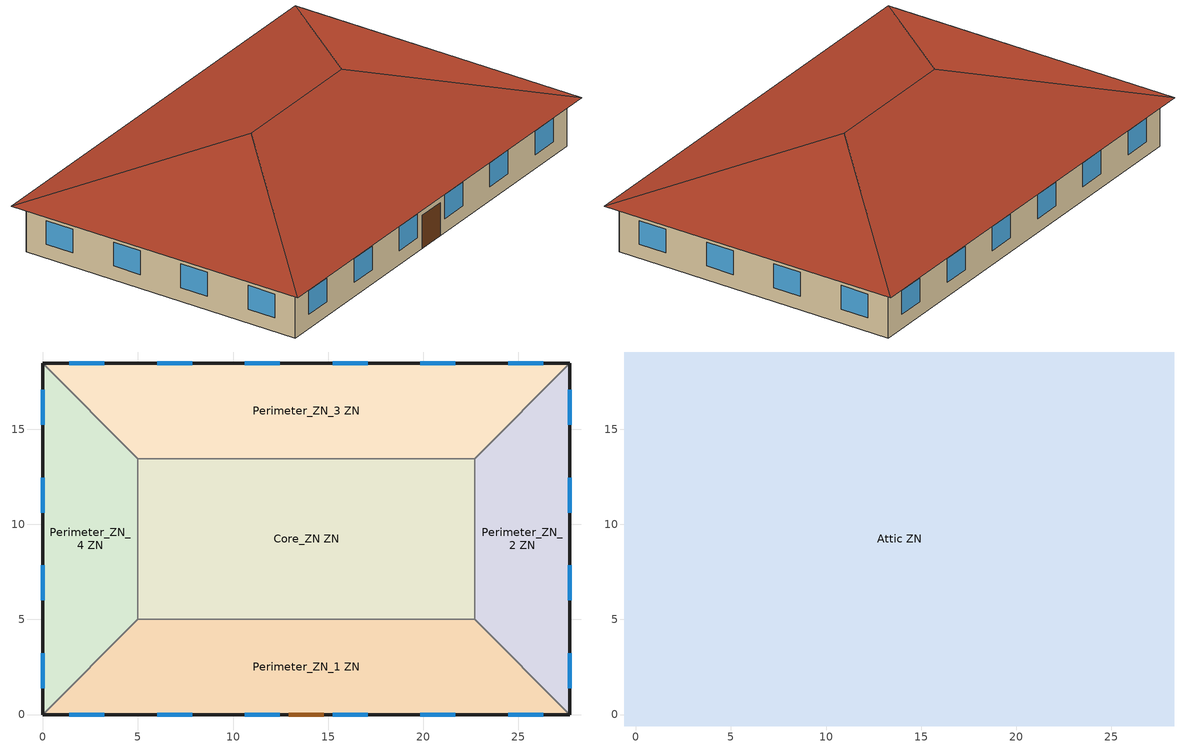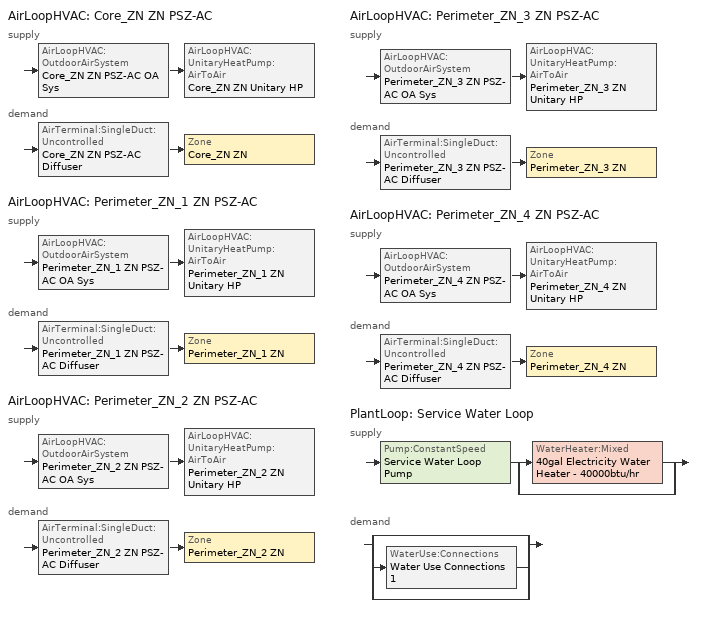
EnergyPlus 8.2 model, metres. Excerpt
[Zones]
Core_ZN ZN
 floor ground (ExtSlabCarpet 4in ClimateZone 1-8): 22.69,13.46 22.69,5 5,5 5,13.46 z0
 wall to Perimeter_ZN_2 ZN (Interior Wall): 22.69,5 22.69,13.46 z0:3.05
 wall to Perimeter_ZN_3 ZN (Interior Wall): 22.69,13.46 5,13.46 z0:3.05
 wall to Perimeter_ZN_1 ZN (Interior Wall): 5,5 22.69,5 z0:3.05
 wall to Perimeter_ZN_4 ZN (Interior Wall): 5,13.46 5,5 z0:3.05
Perimeter_ZN_1 ZN
 floor ground (ExtSlabCarpet 4in ClimateZone 1-8): 22.69,5 27.69,0 0,0 5,5 z0
 wall outside (ASHRAE 90.1-2010 ExtWall WoodFrame ClimateZone 1-4): 0,0 27.69,0 z0:3.05
 wall to Perimeter_ZN_2 ZN (Interior Wall): 27.69,0 22.69,5 z0:3.05
 wall to Perimeter_ZN_4 ZN (Interior Wall): 5,5 0,0 z0:3.05
 window (ASHRAE 90.1-2010 ExtWindow Metal ClimateZone 2): 1.39,0 3.22,0 / 6.01,0 7.84,0 / 10.62,0 12.45,0 / 15.24,0 17.07,0 / 19.85,0 21.68,0 / 24.47,0 26.3,0 z0.9:2.42
 door (Exterior Door): 12.93,0 14.76,0 z0:2.13
Perimeter_ZN_2 ZN
 floor ground (ExtSlabCarpet 4in ClimateZone 1-8): 27.69,18.46 27.69,0 22.69,5 22.69,13.46 z0
 wall outside (ASHRAE 90.1-2010 ExtWall WoodFrame ClimateZone 1-4): 27.69,0 27.69,18.46 z0:3.05
 wall to Perimeter_ZN_3 ZN (Interior Wall): 27.69,18.46 22.69,13.46 z0:3.05
 window (ASHRAE 90.1-2010 ExtWindow Metal ClimateZone 2): 27.69,1.39 27.69,3.22 / 27.69,6.01 27.69,7.84 / 27.69,10.62 27.69,12.45 / 27.69,15.24 27.69,17.07 z0.9:2.42
Perimeter_ZN_3 ZN
 floor ground (ExtSlabCarpet 4in ClimateZone 1-8): 27.69,18.46 22.69,13.46 5,13.46 0,18.46 z0
 wall outside (ASHRAE 90.1-2010 ExtWall WoodFrame ClimateZone 1-4): 27.69,18.46 0,18.46 z0:3.05
 wall to Perimeter_ZN_4 ZN (Interior Wall): 0,18.46 5,13.46 z0:3.05
 window (ASHRAE 90.1-2010 ExtWindow Metal ClimateZone 2): 26.3,18.46 24.47,18.46 / 21.68,18.46 19.85,18.46 / 17.07,18.46 15.24,18.46 / 12.45,18.46 10.62,18.46 / 7.84,18.46 6.01,18.46 / 3.22,18.46 1.39,18.46 z0.9:2.42
Perimeter_ZN_4 ZN
 floor ground (ExtSlabCarpet 4in ClimateZone 1-8): 0,18.46 5,13.46 5,5 0,0 z0
 wall outside (ASHRAE 90.1-2010 ExtWall WoodFrame ClimateZone 1-4): 0,18.46 0,0 z0:3.05
 window (ASHRAE 90.1-2010 ExtWindow Metal ClimateZone 2): 0,17.07 0,15.24 / 0,12.45 0,10.62 / 0,7.84 0,6.01 / 0,3.22 0,1.39 z0.9:2.42
Attic ZN
 floor outside (ExtSlabCarpet 4in ClimateZone 1-8): 28.29,19.06 28.29,-0.6 27.69,0 27.69,18.46 z3.05; 28.29,19.06 27.69,18.46 0,18.46 -0.6,19.06 z3.05; 27.69,0 28.29,-0.6 -0.6,-0.6 0,0 z3.05; -0.6,19.06 0,18.46 0,0 -0.6,-0.6 z3.05
 floor to Core_ZN ZN (Interior Floor): 22.69,13.46 22.69,5 5,5 5,13.46 z3.05
 floor to Perimeter_ZN_2 ZN (Interior Floor): 27.69,18.46 27.69,0 22.69,5 22.69,13.46 z3.05
 floor to Perimeter_ZN_3 ZN (Interior Floor): 27.69,18.46 22.69,13.46 5,13.46 0,18.46 z3.05
 floor to Perimeter_ZN_1 ZN (Interior Floor): 22.69,5 27.69,0 0,0 5,5 z3.05
 floor to Perimeter_ZN_4 ZN (Interior Floor): 0,18.46 5,13.46 5,5 0,0 z3.05
 roof outside (ASHRAE 90.1-2010 ExtRoof IEAD ClimateZone 2-8): 18.46,9.23,6.33 28.29,-0.6,3.05 28.29,19.06,3.05; 18.46,9.23,6.33 28.29,19.06,3.05 -0.6,19.06,3.05 9.23,9.23,6.33; 9.23,9.23,6.33 -0.6,-0.6,3.05 28.29,-0.6,3.05 18.46,9.23,6.33; 9.23,9.23,6.33 -0.6,19.06,3.05 -0.6,-0.6,3.05
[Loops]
AirLoopHVAC 'Core_ZN ZN PSZ-AC'
 supply: AirLoopHVAC:OutdoorAirSystem 'Core_ZN ZN PSZ-AC OA Sys' > AirLoopHVAC:UnitaryHeatPump:AirToAir 'Core_ZN ZN Unitary HP'
 demand: AirTerminal:SingleDuct:Uncontrolled 'Core_ZN ZN PSZ-AC Diffuser' > Zone 'Core_ZN ZN'
AirLoopHVAC 'Perimeter_ZN_1 ZN PSZ-AC'
 supply: AirLoopHVAC:OutdoorAirSystem 'Perimeter_ZN_1 ZN PSZ-AC OA Sys' > AirLoopHVAC:UnitaryHeatPump:AirToAir 'Perimeter_ZN_1 ZN Unitary HP'
 demand: AirTerminal:SingleDuct:Uncontrolled 'Perimeter_ZN_1 ZN PSZ-AC Diffuser' > Zone 'Perimeter_ZN_1 ZN'
AirLoopHVAC 'Perimeter_ZN_2 ZN PSZ-AC'
 supply: AirLoopHVAC:OutdoorAirSystem 'Perimeter_ZN_2 ZN PSZ-AC OA Sys' > AirLoopHVAC:UnitaryHeatPump:AirToAir 'Perimeter_ZN_2 ZN Unitary HP'
 demand: AirTerminal:SingleDuct:Uncontrolled 'Perimeter_ZN_2 ZN PSZ-AC Diffuser' > Zone 'Perimeter_ZN_2 ZN'
AirLoopHVAC 'Perimeter_ZN_3 ZN PSZ-AC'
 supply: AirLoopHVAC:OutdoorAirSystem 'Perimeter_ZN_3 ZN PSZ-AC OA Sys' > AirLoopHVAC:UnitaryHeatPump:AirToAir 'Perimeter_ZN_3 ZN Unitary HP'
 demand: AirTerminal:SingleDuct:Uncontrolled 'Perimeter_ZN_3 ZN PSZ-AC Diffuser' > Zone 'Perimeter_ZN_3 ZN'
AirLoopHVAC 'Perimeter_ZN_4 ZN PSZ-AC'
 supply: AirLoopHVAC:OutdoorAirSystem 'Perimeter_ZN_4 ZN PSZ-AC OA Sys' > AirLoopHVAC:UnitaryHeatPump:AirToAir 'Perimeter_ZN_4 ZN Unitary HP'
 demand: AirTerminal:SingleDuct:Uncontrolled 'Perimeter_ZN_4 ZN PSZ-AC Diffuser' > Zone 'Perimeter_ZN_4 ZN'
PlantLoop 'Service Water Loop'
 supply: Pump:ConstantSpeed 'Service Water Loop Pump' > split
  | WaterHeater:Mixed '40gal Electricity Water Heater - 40000btu/hr'
  | bypass
 demand: split
  | bypass
  | WaterUse:Connections 'Water Use Connections 1'
  | bypass
[Building]
Small Office: North Axis {deg}=0; Terrain=City; Loads Convergence Tolerance Value=0.04; Temperature Convergence Tolerance Value {deltaC}=0.2; Solar Distribution=FullInteriorAndExterior; Maximum Number of Warmup Days=25; Minimum Number of Warmup Days=6
[Site:Location]
Houston Bush Intercontinental_TX_USA: Latitude {deg}=30; Longitude {deg}=-95.37; Time Zone {hr}=-6; Elevation {m}=29
[Site:GroundTemperature:BuildingSurface]
19.527, 19.502, 19.536, 19.598, 20.002, 21.64, 22.225, 22.375, 21.449, 20.121, 19.802, 19.633
[Site:WaterMainsTemperature]
Calculation Method=Correlation; Annual Average Outdoor Air Temperature {C}=20.3167; Maximum Difference In Monthly Average Outdoor Air Temperatures {deltaC}=17.8
[SizingPeriod:DesignDay] Day of Month=21; Dry-Bulb Temperature Range Modifier Type=DefaultMultipliers; Humidity Condition Type=Wetbulb; Barometric Pressure {Pa}=100977; Rain Indicator=No; Snow Indicator=No; Daylight Saving Time Indicator=No
Name | Month | Day Type | Maximum Dry-Bulb Temperature {C} | Daily Dry-Bulb Temperature Range {deltaC} | Wetbulb or DewPoint at Maximum Dry-Bulb {C} | Wind Speed {m/s} | Wind Direction {deg} | Solar Model Indicator | ASHRAE Clear Sky Optical Depth for Beam Irradiance (taub) | ASHRAE Clear Sky Optical Depth for Diffuse Irradiance (taud) | Sky Clearness
Houston Bush Intercontinental Ann Clg .4% Condns DB=>MWB | 7 | SummerDesignDay | 36 | 10.1 | 24.8 | 3.5 | 170 | ASHRAETau | 0.499 | 1.97
Houston Bush Intercontinental Ann Clg .4% Condns WB=>MDB | 7 | SummerDesignDay | 31.7 | 10.1 | 26.7 | 3.5 | 170 | ASHRAETau | 0.499 | 1.97
Houston Bush Intercontinental Ann Htg 99.6% Condns DB | 1 | WinterDesignDay | -1.6 | 0 | -1.6 | 2.8 | 0 | ASHRAEClearSky |  |  | 0
[Material] Thermal Absorptance=0.9
Name | Roughness | Thickness {m} | Conductivity {W/m-K} | Density {kg/m3} | Specific Heat {J/kg-K} | Solar Absorptance | Visible Absorptance
1/2IN Gypsum | Smooth | 0.0127 | 0.16 | 784.9 | 830 | 0.4 | 0.4
F08 Metal surface | Smooth | 0.0008 | 45.28 | 7824 | 500 | 0.7 | 0.7
F16 Acoustic tile | MediumSmooth | 0.0191 | 0.06 | 368 | 590 | 0.3 | 0.3
G01a 19mm gypsum board | MediumSmooth | 0.019 | 0.16 | 800 | 1090 | 0.4 | 0.4
I01 25mm insulation board | MediumRough | 0.0254 | 0.03 | 43 | 1210 | 0.6 | 0.6
IEAD Roof Insulation R-19.72 IP | MediumRough | 0.170137 | 0.049 | 265 | 836.8 | 0.7 | 0.7
M11 100mm lightweight concrete | MediumRough | 0.1016 | 0.53 | 1280 | 840 | 0.5 | 0.5
MAT-CC05 4 HW CONCRETE | Rough | 0.1016 | 1.311 | 2240 | 836.8 | 0.85 | 0.85
Metal Decking | MediumSmooth | 0.0015 | 45.006 | 7680 | 418.4 | 0.6 | 0.6
Roof Membrane | VeryRough | 0.0095 | 0.16 | 1121.29 | 1460 | 0.7 | 0.7
Wood Frame Wall Insulation R-9.42 IP | MediumRough | 0.0812806 | 0.049 | 265 | 836.8 | 0.7 | 0.7
Wood Siding | MediumSmooth | 0.01 | 0.11 | 544.62 | 1210 | 0.78 | 0.78
[Material:AirGap]
Name | Thermal Resistance {m2-K/W}
F04 Wall air space resistance | 0.15
F05 Ceiling air space resistance | 0.18
[Material:NoMass]
CP02 CARPET PAD: Roughness=Smooth; Thermal Resistance {m2-K/W}=0.1; Thermal Absorptance=0.9; Solar Absorptance=0.8; Visible Absorptance=0.8
[WindowMaterial:SimpleGlazingSystem]
Fixed Window 4.26/0.25/0.16: U-Factor {W/m2-K}=4.2587; Solar Heat Gain Coefficient=0.25; Visible Transmittance=0.16
[Construction]
ASHRAE 90.1-2010 ExtRoof IEAD ClimateZone 2-8: Roof Membrane, IEAD Roof Insulation R-19.72 IP, Metal Decking
ASHRAE 90.1-2010 ExtWall WoodFrame ClimateZone 1-4: Wood Siding, Wood Frame Wall Insulation R-9.42 IP, 1/2IN Gypsum
ASHRAE 90.1-2010 ExtWindow Metal ClimateZone 2: Fixed Window 4.26/0.25/0.16
Exterior Door: F08 Metal surface, I01 25mm insulation board
ExtSlabCarpet 4in ClimateZone 1-8: MAT-CC05 4 HW CONCRETE, CP02 CARPET PAD
Interior Floor: F16 Acoustic tile, F05 Ceiling air space resistance, M11 100mm lightweight concrete
Interior Wall: G01a 19mm gypsum board, F04 Wall air space resistance, G01a 19mm gypsum board
[Zone]
Name | Part of Total Floor Area
Attic ZN | No
Core_ZN ZN; Perimeter_ZN_1 ZN; Perimeter_ZN_2 ZN; Perimeter_ZN_3 ZN; Perimeter_ZN_4 ZN | Yes
[ZoneControl:Thermostat] Control Object Type 1=ThermostatSetpoint:DualSetpoint; Control Name 1=90.1-2010 - Office - WholeBuilding - Sm Office Thermostat
Name | Zone or ZoneList | Control Type Schedule
Core_ZN ZN Thermostat | Core_ZN ZN | Core_ZN ZN Thermostat Schedule
Perimeter_ZN_1 ZN Thermostat | Perimeter_ZN_1 ZN | Perimeter_ZN_1 ZN Thermostat Schedule
Perimeter_ZN_2 ZN Thermostat | Perimeter_ZN_2 ZN | Perimeter_ZN_2 ZN Thermostat Schedule
Perimeter_ZN_3 ZN Thermostat | Perimeter_ZN_3 ZN | Perimeter_ZN_3 ZN Thermostat Schedule
Perimeter_ZN_4 ZN Thermostat | Perimeter_ZN_4 ZN | Perimeter_ZN_4 ZN Thermostat Schedule
[ThermostatSetpoint:DualSetpoint]
90.1-2010 - Office - WholeBuilding - Sm Office Thermostat: Heating Setpoint Temperature Schedule=OfficeSmall HTGSETP_SCH_NO_OPTIMUM; Cooling Setpoint Temperature Schedule=OfficeSmall CLGSETP_SCH_NO_OPTIMUM
[AirTerminal:SingleDuct:Uncontrolled] Availability Schedule=Always On Discrete; Maximum Air Flow Rate {m3/s}=AutoSize
Core_ZN ZN PSZ-AC Diffuser; Perimeter_ZN_1 ZN PSZ-AC Diffuser; Perimeter_ZN_2 ZN PSZ-AC Diffuser; Perimeter_ZN_3 ZN PSZ-AC Diffuser; Perimeter_ZN_4 ZN PSZ-AC Diffuser
[Zone equipment]
Core_ZN ZN: Core_ZN ZN PSZ-AC Diffuser
Perimeter_ZN_1 ZN: Perimeter_ZN_1 ZN PSZ-AC Diffuser
Perimeter_ZN_2 ZN: Perimeter_ZN_2 ZN PSZ-AC Diffuser
Perimeter_ZN_3 ZN: Perimeter_ZN_3 ZN PSZ-AC Diffuser
Perimeter_ZN_4 ZN: Perimeter_ZN_4 ZN PSZ-AC Diffuser
[Sizing:Zone] Zone Cooling Design Supply Air Temperature Input Method=SupplyAirTemperature; Zone Cooling Design Supply Air Temperature {C}=14; Zone Heating Design Supply Air Temperature Input Method=SupplyAirTemperature; Zone Heating Design Supply Air Temperature {C}=40; Zone Cooling Design Supply Air Humidity Ratio {kgWater/kgDryAir}=0.0085; Zone Heating Design Supply Air Humidity Ratio {kgWater/kgDryAir}=0.008; Design Specification Outdoor Air Object=90.1-2010 - Office - WholeBuilding - Sm Office Ventilation; Cooling Design Air Flow Method=DesignDay; Cooling Design Air Flow Rate {m3/s}=0; Cooling Minimum Air Flow per Zone Floor Area {m3/s-m2}=0.000762; Cooling Minimum Air Flow {m3/s}=0; Cooling Minimum Air Flow Fraction=0; Heating Design Air Flow Method=DesignDay; Heating Design Air Flow Rate {m3/s}=0; Heating Maximum Air Flow per Zone Floor Area {m3/s-m2}=0.002032; Heating Maximum Air Flow {m3/s}=0.141576; Heating Maximum Air Flow Fraction=0.3
Name | Design Specification Zone Air Distribution Object
Core_ZN ZN | Core_ZN ZN Design Spec Zone Air Dist
Perimeter_ZN_1 ZN | Perimeter_ZN_1 ZN Design Spec Zone Air Dist
Perimeter_ZN_2 ZN | Perimeter_ZN_2 ZN Design Spec Zone Air Dist
Perimeter_ZN_3 ZN | Perimeter_ZN_3 ZN Design Spec Zone Air Dist
Perimeter_ZN_4 ZN | Perimeter_ZN_4 ZN Design Spec Zone Air Dist
[DesignSpecification:ZoneAirDistribution] Zone Air Distribution Effectiveness in Cooling Mode=1; Zone Air Distribution Effectiveness in Heating Mode=1
Core_ZN ZN Design Spec Zone Air Dist; Perimeter_ZN_1 ZN Design Spec Zone Air Dist; Perimeter_ZN_2 ZN Design Spec Zone Air Dist; Perimeter_ZN_3 ZN Design Spec Zone Air Dist; Perimeter_ZN_4 ZN Design Spec Zone Air Dist
[Controller:MechanicalVentilation] Availability Schedule=OfficeSmall MinOA_MotorizedDamper_Sched; Demand Controlled Ventilation=No; System Outdoor Air Method=ZoneSum; Design Specification Outdoor Air Object Name 1=90.1-2010 - Office - WholeBuilding - Sm Office Ventilation
Name | Zone Name 1 | Design Specification Zone Air Distribution Object Name 1
Controller Mechanical Ventilation 5 | Core_ZN ZN | Core_ZN ZN Design Spec Zone Air Dist
Controller Mechanical Ventilation 1 | Perimeter_ZN_1 ZN | Perimeter_ZN_1 ZN Design Spec Zone Air Dist
Controller Mechanical Ventilation 2 | Perimeter_ZN_2 ZN | Perimeter_ZN_2 ZN Design Spec Zone Air Dist
Controller Mechanical Ventilation 3 | Perimeter_ZN_3 ZN | Perimeter_ZN_3 ZN Design Spec Zone Air Dist
Controller Mechanical Ventilation 4 | Perimeter_ZN_4 ZN | Perimeter_ZN_4 ZN Design Spec Zone Air Dist
[DesignSpecification:OutdoorAir]
90.1-2010 - Office - WholeBuilding - Sm Office Ventilation: Outdoor Air Method=Sum; Outdoor Air Flow per Person {m3/s-person}=0.00235974; Outdoor Air Flow per Zone Floor Area {m3/s-m2}=0.0003048; Outdoor Air Flow per Zone {m3/s}=0; Outdoor Air Flow Air Changes per Hour {1/hr}=0
[AirLoopHVAC] Design Supply Air Flow Rate {m3/s}=AutoSize
Core_ZN ZN PSZ-AC; Perimeter_ZN_1 ZN PSZ-AC; Perimeter_ZN_2 ZN PSZ-AC; Perimeter_ZN_3 ZN PSZ-AC; Perimeter_ZN_4 ZN PSZ-AC
[Sizing:System] Type of Load to Size On=Sensible; Design Outdoor Air Flow Rate {m3/s}=Autosize; Minimum System Air Flow Ratio=1; Preheat Design Temperature {C}=7; Preheat Design Humidity Ratio {kgWater/kgDryAir}=0.008; Precool Design Temperature {C}=12.8; Precool Design Humidity Ratio {kgWater/kgDryAir}=0.008; Central Cooling Design Supply Air Temperature {C}=12.8; Central Heating Design Supply Air Temperature {C}=40; Sizing Option=Coincident; 100% Outdoor Air in Cooling=No; 100% Outdoor Air in Heating=No; Central Cooling Design Supply Air Humidity Ratio {kgWater/kgDryAir}=0.0085; Central Heating Design Supply Air Humidity Ratio {kgWater/kgDryAir}=0.008; Cooling Design Air Flow Method=DesignDay; Cooling Design Air Flow Rate {m3/s}=0; Heating Design Air Flow Method=DesignDay; Heating Design Air Flow Rate {m3/s}=0; System Outdoor Air Method=ZoneSum
Core_ZN ZN PSZ-AC; Perimeter_ZN_1 ZN PSZ-AC; Perimeter_ZN_2 ZN PSZ-AC; Perimeter_ZN_3 ZN PSZ-AC; Perimeter_ZN_4 ZN PSZ-AC
[AvailabilityManager:NightCycle] Applicability Schedule=Always On Discrete; Fan Schedule=OfficeSmall HVACOperationSchd; Control Type=CycleOnAny; Thermostat Tolerance {deltaC}=1; Cycling Run Time {s}=3600
Core_ZN ZN PSZ-AC NightCycle Manager; Perimeter_ZN_1 ZN PSZ-AC NightCycle Manager; Perimeter_ZN_2 ZN PSZ-AC NightCycle Manager; Perimeter_ZN_3 ZN PSZ-AC NightCycle Manager; Perimeter_ZN_4 ZN PSZ-AC NightCycle Manager
[Controller:OutdoorAir] Minimum Outdoor Air Flow Rate {m3/s}=Autosize; Maximum Outdoor Air Flow Rate {m3/s}=Autosize; Economizer Control Type=NoEconomizer; Economizer Control Action Type=ModulateFlow; Economizer Maximum Limit Dry-Bulb Temperature {C}=28; Economizer Maximum Limit Enthalpy {J/kg}=64000; Economizer Minimum Limit Dry-Bulb Temperature {C}=-100; Lockout Type=NoLockout; Minimum Limit Type=FixedMinimum; Minimum Outdoor Air Schedule=OfficeSmall MinOA_MotorizedDamper_Sched; High Humidity Control=No; Control High Indoor Humidity Based on Outdoor Humidity Ratio=Yes; Heat Recovery Bypass Control Type=BypassWhenWithinEconomizerLimits
Name | Mechanical Ventilation Controller
Controller Outdoor Air 5 | Controller Mechanical Ventilation 5
Controller Outdoor Air 1 | Controller Mechanical Ventilation 1
Controller Outdoor Air 2 | Controller Mechanical Ventilation 2
Controller Outdoor Air 3 | Controller Mechanical Ventilation 3
Controller Outdoor Air 4 | Controller Mechanical Ventilation 4
[AvailabilityManager:Scheduled] Schedule=Always On Discrete
Core_ZN ZN PSZ-AC OA Sys Availability Manager; Perimeter_ZN_1 ZN PSZ-AC OA Sys Availability Manager; Perimeter_ZN_2 ZN PSZ-AC OA Sys Availability Manager; Perimeter_ZN_3 ZN PSZ-AC OA Sys Availability Manager; Perimeter_ZN_4 ZN PSZ-AC OA Sys Availability Manager
[SetpointManager:MixedAir] Control Variable=Temperature
Node 50 OS Default SPM; Node 14 OS Default SPM; Node 23 OS Default SPM; Node 32 OS Default SPM; Node 41 OS Default SPM
[AirLoopHVAC:UnitaryHeatPump:AirToAir] Availability Schedule=Always On Discrete; Supply Air Flow Rate During Cooling Operation {m3/s}=Autosize; Supply Air Flow Rate During Heating Operation {m3/s}=Autosize; Maximum Supply Air Temperature from Supplemental Heater {C}=Autosize; Maximum Outdoor Dry-Bulb Temperature for Supplemental Heater Operation {C}=4.44444; Fan Placement=BlowThrough; Supply Air Fan Operating Mode Schedule=OfficeSmall HVACOperationSchd
Name | Controlling Zone or Thermostat Location | Supply Air Fan | Heating Coil | Cooling Coil | Supplemental Heating Coil
Core_ZN ZN Unitary HP | Core_ZN ZN | Core_ZN ZN PSZ-AC Fan | Core_ZN ZN PSZ-AC HP Htg Coil | Core_ZN ZN PSZ-AC 1spd DX HP Clg Coil 17kBtu/hr 13SEER | Core_ZN ZN PSZ-AC Gas Backup Htg Coil
Perimeter_ZN_1 ZN Unitary HP | Perimeter_ZN_1 ZN | Perimeter_ZN_1 ZN PSZ-AC Fan | Perimeter_ZN_1 ZN PSZ-AC HP Htg Coil | Perimeter_ZN_1 ZN PSZ-AC 1spd DX HP Clg Coil 17kBtu/hr 13SEER | Perimeter_ZN_1 ZN PSZ-AC Gas Backup Htg Coil
Perimeter_ZN_2 ZN Unitary HP | Perimeter_ZN_2 ZN | Perimeter_ZN_2 ZN PSZ-AC Fan | Perimeter_ZN_2 ZN PSZ-AC HP Htg Coil | Perimeter_ZN_2 ZN PSZ-AC 1spd DX HP Clg Coil 14kBtu/hr 13SEER | Perimeter_ZN_2 ZN PSZ-AC Gas Backup Htg Coil
Perimeter_ZN_3 ZN Unitary HP | Perimeter_ZN_3 ZN | Perimeter_ZN_3 ZN PSZ-AC Fan | Perimeter_ZN_3 ZN PSZ-AC HP Htg Coil | Perimeter_ZN_3 ZN PSZ-AC 1spd DX HP Clg Coil 17kBtu/hr 13SEER | Perimeter_ZN_3 ZN PSZ-AC Gas Backup Htg Coil
Perimeter_ZN_4 ZN Unitary HP | Perimeter_ZN_4 ZN | Perimeter_ZN_4 ZN PSZ-AC Fan | Perimeter_ZN_4 ZN PSZ-AC HP Htg Coil | Perimeter_ZN_4 ZN PSZ-AC 1spd DX HP Clg Coil 15kBtu/hr 13SEER | Perimeter_ZN_4 ZN PSZ-AC Gas Backup Htg Coil
[Fan:OnOff] Availability Schedule=OfficeSmall HVACOperationSchd; Fan Total Efficiency=0.55575; Pressure Rise {Pa}=622.722; Maximum Flow Rate {m3/s}=Autosize; Motor Efficiency=0.855; Motor In Airstream Fraction=1
Name | Fan Power Ratio Function of Speed Ratio Curve | Fan Efficiency Ratio Function of Speed Ratio Curve
Core_ZN ZN PSZ-AC Fan | Fan On Off Power Curve 4 | Fan On Off Efficiency Curve 4
Perimeter_ZN_1 ZN PSZ-AC Fan | Fan On Off Power Curve | Fan On Off Efficiency Curve
Perimeter_ZN_2 ZN PSZ-AC Fan | Fan On Off Power Curve 1 | Fan On Off Efficiency Curve 1
Perimeter_ZN_3 ZN PSZ-AC Fan | Fan On Off Power Curve 2 | Fan On Off Efficiency Curve 2
Perimeter_ZN_4 ZN PSZ-AC Fan | Fan On Off Power Curve 3 | Fan On Off Efficiency Curve 3
[Coil:Heating:DX:SingleSpeed] Availability Schedule=Always On Discrete; Gross Rated Heating Capacity {W}=Autosize; Gross Rated Heating COP {W/W}=3.3; Rated Air Flow Rate {m3/s}=Autosize; Minimum Outdoor Dry-Bulb Temperature for Compressor Operation {C}=-12.2; Maximum Outdoor Dry-Bulb Temperature for Defrost Operation {C}=1.67; Crankcase Heater Capacity {W}=50; Maximum Outdoor Dry-Bulb Temperature for Crankcase Heater Operation {C}=4.4; Defrost Strategy=ReverseCycle; Defrost Control=OnDemand; Defrost Time Period Fraction=0.166667; Resistive Defrost Heater Capacity {W}=2000
Name | Heating Capacity Function of Temperature Curve | Heating Capacity Function of Flow Fraction Curve | Energy Input Ratio Function of Temperature Curve | Energy Input Ratio Function of Flow Fraction Curve | Part Load Fraction Correlation Curve | Defrost Energy Input Ratio Function of Temperature Curve
Core_ZN ZN PSZ-AC HP Htg Coil | Curve Cubic 13 | Curve Cubic 14 | Curve Cubic 15 | Curve Quadratic 21 | Curve Quadratic 22 | Curve Biquadratic 13
Perimeter_ZN_1 ZN PSZ-AC HP Htg Coil | Curve Cubic 1 | Curve Cubic 2 | Curve Cubic 3 | Curve Quadratic 1 | Curve Quadratic 2 | Curve Biquadratic 1
Perimeter_ZN_2 ZN PSZ-AC HP Htg Coil | Curve Cubic 4 | Curve Cubic 5 | Curve Cubic 6 | Curve Quadratic 6 | Curve Quadratic 7 | Curve Biquadratic 4
Perimeter_ZN_3 ZN PSZ-AC HP Htg Coil | Curve Cubic 7 | Curve Cubic 8 | Curve Cubic 9 | Curve Quadratic 11 | Curve Quadratic 12 | Curve Biquadratic 7
Perimeter_ZN_4 ZN PSZ-AC HP Htg Coil | Curve Cubic 10 | Curve Cubic 11 | Curve Cubic 12 | Curve Quadratic 16 | Curve Quadratic 17 | Curve Biquadratic 10
[Coil:Cooling:DX:SingleSpeed] Availability Schedule=Always On Discrete; Gross Rated Total Cooling Capacity {W}=Autosize; Gross Rated Sensible Heat Ratio=Autosize; Gross Rated Cooling COP {W/W}=3.91157; Rated Air Flow Rate {m3/s}=Autosize; Rated Evaporator Fan Power Per Volume Flow Rate {W/(m3/s)}=773.3; Condenser Type=AirCooled; Evaporative Condenser Effectiveness=0; Crankcase Heater Capacity {W}=0; Maximum Outdoor Dry-Bulb Temperature for Crankcase Heater Operation {C}=0; Basin Heater Capacity {W/K}=0; Basin Heater Setpoint Temperature {C}=10
Name | Total Cooling Capacity Function of Temperature Curve | Total Cooling Capacity Function of Flow Fraction Curve | Energy Input Ratio Function of Temperature Curve | Energy Input Ratio Function of Flow Fraction Curve | Part Load Fraction Correlation Curve
Core_ZN ZN PSZ-AC 1spd DX HP Clg Coil 17kBtu/hr 13SEER | HPACCoolCapFT | HPACCoolCapFFF | HPACCOOLEIRFT | HPACCOOLEIRFFF | HPACCOOLPLFFPLR
Perimeter_ZN_1 ZN PSZ-AC 1spd DX HP Clg Coil 17kBtu/hr 13SEER | HPACCoolCapFT 1 | HPACCoolCapFFF 1 | HPACCOOLEIRFT 1 | HPACCOOLEIRFFF 1 | HPACCOOLPLFFPLR 1
Perimeter_ZN_2 ZN PSZ-AC 1spd DX HP Clg Coil 14kBtu/hr 13SEER | HPACCoolCapFT 2 | HPACCoolCapFFF 2 | HPACCOOLEIRFT 2 | HPACCOOLEIRFFF 2 | HPACCOOLPLFFPLR 2
Perimeter_ZN_3 ZN PSZ-AC 1spd DX HP Clg Coil 17kBtu/hr 13SEER | HPACCoolCapFT 3 | HPACCoolCapFFF 3 | HPACCOOLEIRFT 3 | HPACCOOLEIRFFF 3 | HPACCOOLPLFFPLR 3
Perimeter_ZN_4 ZN PSZ-AC 1spd DX HP Clg Coil 15kBtu/hr 13SEER | HPACCoolCapFT 4 | HPACCoolCapFFF 4 | HPACCOOLEIRFT 4 | HPACCOOLEIRFFF 4 | HPACCOOLPLFFPLR 4
[Coil:Heating:Gas] Availability Schedule=Always On Discrete; Gas Burner Efficiency=0.8; Nominal Capacity {W}=AutoSize; Parasitic Electric Load {W}=0; Parasitic Gas Load {W}=0
Core_ZN ZN PSZ-AC Gas Backup Htg Coil; Perimeter_ZN_1 ZN PSZ-AC Gas Backup Htg Coil; Perimeter_ZN_2 ZN PSZ-AC Gas Backup Htg Coil; Perimeter_ZN_3 ZN PSZ-AC Gas Backup Htg Coil; Perimeter_ZN_4 ZN PSZ-AC Gas Backup Htg Coil
[SetpointManager:SingleZone:Reheat] Control Variable=Temperature; Minimum Supply Air Temperature {C}=12.7778; Maximum Supply Air Temperature {C}=40
Name | Control Zone
Setpoint Manager Single Zone Reheat 5 | Core_ZN ZN
Setpoint Manager Single Zone Reheat 1 | Perimeter_ZN_1 ZN
Setpoint Manager Single Zone Reheat 2 | Perimeter_ZN_2 ZN
Setpoint Manager Single Zone Reheat 3 | Perimeter_ZN_3 ZN
Setpoint Manager Single Zone Reheat 4 | Perimeter_ZN_4 ZN
[PlantLoop]
Service Water Loop: Fluid Type=Water; Plant Equipment Operation Scheme=Service Water Loop Operation Scheme List; Maximum Loop Temperature {C}=100; Minimum Loop Temperature {C}=0; Maximum Loop Flow Rate {m3/s}=Autosize; Minimum Loop Flow Rate {m3/s}=0; Plant Loop Volume {m3}=Autocalculate; Load Distribution Scheme=Optimal
[PlantEquipmentOperationSchemes]
Service Water Loop Operation Scheme List: Control Scheme Object Type 1=PlantEquipmentOperation:HeatingLoad; Control Scheme Name 1=Service Water Loop Heating Operation Scheme; Control Scheme Schedule Name 1=Always On Discrete
[PlantEquipmentOperation:HeatingLoad]
Service Water Loop Heating Operation Scheme: Load Range Lower Limit 1 {W}=0; Load Range Upper Limit 1 {W}=1000000000; Range Equipment List Name 1=Service Water Loop Heating Equipment List
[PlantEquipmentList]
Service Water Loop Heating Equipment List: WaterHeater:Mixed, 40gal Electricity Water Heater - 40000btu/hr
[Sizing:Plant]
Service Water Loop: Loop Type=Heating; Design Loop Exit Temperature {C}=60; Loop Design Temperature Difference {deltaC}=5
[Pump:ConstantSpeed]
Service Water Loop Pump: Rated Flow Rate {m3/s}=Autosize; Rated Pump Head {Pa}=0.001; Rated Power Consumption {W}=Autosize; Motor Efficiency=0.3; Fraction of Motor Inefficiencies to Fluid Stream=0; Pump Control Type=Intermittent
[WaterHeater:Mixed]
40gal Electricity Water Heater - 40000btu/hr: Tank Volume {m3}=0.151416; Setpoint Temperature Schedule=Hot Water Loop Temp - 140F; Deadband Temperature Difference {deltaC}=2; Maximum Temperature Limit {C}=82.2222; Heater Control Type=Cycle; Heater Maximum Capacity {W}=11722.8; Heater Ignition Minimum Flow Rate {m3/s}=0; Heater Ignition Delay {s}=0; Heater Fuel Type=Electricity; Heater Thermal Efficiency=1; Off Cycle Parasitic Fuel Consumption Rate {W}=571; Off Cycle Parasitic Fuel Type=Electricity; Off Cycle Parasitic Heat Fraction to Tank=0.8; On Cycle Parasitic Fuel Consumption Rate {W}=571; On Cycle Parasitic Fuel Type=Electricity; On Cycle Parasitic Heat Fraction to Tank=0; Ambient Temperature Indicator=Schedule; Ambient Temperature Schedule=Water Heater Ambient Temp Schedule - 70F; Off Cycle Loss Coefficient to Ambient Temperature {W/K}=1.21; Off Cycle Loss Fraction to Zone=1; On Cycle Loss Coefficient to Ambient Temperature {W/K}=1.21; On Cycle Loss Fraction to Zone=1; Use Side Effectiveness=1; Source Side Effectiveness=1; Use Side Design Flow Rate {m3/s}=Autosize; Source Side Design Flow Rate {m3/s}=Autosize; Indirect Water Heating Recovery Time {hr}=1.5
[WaterUse:Connections]
Water Use Connections 1: Water Use Equipment Name 1=Water Use Equipment 1
[WaterUse:Equipment]
Water Use Equipment 1: Peak Flow Rate {m3/s}=4.03777e-06; Flow Rate Fraction Schedule=OfficeSmall BLDG_SWH_SCH; Target Temperature Schedule=Schedule Ruleset 1
[Exterior:Lights] Control Option=AstronomicalClock
Name | Schedule | Design Level {W}
NonDimming Exterior Lights Def | NonDimming Exterior Lights Sch | 40.54
Occ Sensing Exterior Lights Def | Occ Sensing Exterior Lights Sch | 896.07
[SetpointManager:Scheduled]
Setpoint Manager Scheduled 1: Control Variable=Temperature; Schedule=Hot Water Loop Temp - 140F
[Schedule:Compact]
Core_ZN ZN Thermostat Schedule; Perimeter_ZN_1 ZN Thermostat Schedule; Perimeter_ZN_2 ZN Thermostat Schedule; Perimeter_ZN_3 ZN Thermostat Schedule; Perimeter_ZN_4 ZN Thermostat Schedule: Through: 12/31, For: AllDays, Until: 24:00, 4
[Schedule:Day:Interval]
OfficeSmall HTGSETP_SCH_NO_OPTIMUM Default; OfficeSmall CLGSETP_SCH_NO_OPTIMUM Default; OfficeSmall MinOA_MotorizedDamper_Sched Default; OfficeSmall MinOA_MotorizedDamper_Sched Winter Design Day; OfficeSmall BLDG_SWH_SCH Default; OfficeSmall HVACOperationSchd Default; OfficeSmall HVACOperationSchd Winter Design Day: No, 24:00, 0
OfficeSmall HTGSETP_SCH_NO_OPTIMUM Summer Design Day 1: No, 06:00, 15.56, 19:00, 21.11, 24:00, 15.56
OfficeSmall HTGSETP_SCH_NO_OPTIMUM Summer Design Day: No, 24:00, 15.56
OfficeSmall HTGSETP_SCH_NO_OPTIMUM Winter Design Day: No, 24:00, 21.11
OfficeSmall CLGSETP_SCH_NO_OPTIMUM Summer Design Day 1: No, 06:00, 29.44, 18:00, 23.89, 24:00, 29.44
OfficeSmall CLGSETP_SCH_NO_OPTIMUM Summer Design Day: No, 24:00, 23.89
OfficeSmall CLGSETP_SCH_NO_OPTIMUM Winter Design Day: No, 24:00, 29.44
OfficeSmall MinOA_MotorizedDamper_Sched Summer Design Day 1; OfficeSmall MinOA_MotorizedDamper_Sched Summer Design Day: No, 07:00, 0, 19:00, 1, 24:00, 0
Hot Water Loop Temp - 140F Default: No, 24:00, 60
NonDimming Exterior Lights Default Sch; Occ Sensing Exterior Lights Default Sch: No, 06:00, 0, 24:00, 1
OfficeSmall BLDG_SWH_SCH Summer Design Day; OfficeSmall BLDG_SWH_SCH Summer Design Day 1; OfficeSmall BLDG_SWH_SCH Winter Design Day: No, 07:00, 0, 08:00, 0.27, 09:00, 0.55, 11:00, 0.64, 12:00, 0.82, 13:00, 1, 14:00, 0.91, 16:00, 0.55, 17:00, 0.73, 19:00, 0.37, 20:00, 0.18, 21:00, 0.27, 22:00, 0.09, 24:00, 0
OfficeSmall HVACOperationSchd Summer Design Day; OfficeSmall HVACOperationSchd Summer Design Day 1: No, 06:00, 0, 19:00, 1, 24:00, 0
Schedule Day 19: No, 24:00, 48.8889
Water Heater Ambient Temp Schedule - 70F Default: No, 24:00, 21.1111
[Schedule:Week:Daily]
Schedule:Week:Daily {65f3f036-0661-4fce-8856-894b19bdb906}: OfficeSmall HTGSETP_SCH_NO_OPTIMUM Default, OfficeSmall HTGSETP_SCH_NO_OPTIMUM Summer Design Day 1, OfficeSmall HTGSETP_SCH_NO_OPTIMUM Summer Design Day 1, OfficeSmall HTGSETP_SCH_NO_OPTIMUM Summer Design Day 1, OfficeSmall HTGSETP_SCH_NO_OPTIMUM Summer Design Day 1, OfficeSmall HTGSETP_SCH_NO_OPTIMUM Summer Design Day 1, OfficeSmall HTGSETP_SCH_NO_OPTIMUM Default, OfficeSmall HTGSETP_SCH_NO_OPTIMUM Default, OfficeSmall HTGSETP_SCH_NO_OPTIMUM Summer Design Day, OfficeSmall HTGSETP_SCH_NO_OPTIMUM Winter Design Day, OfficeSmall HTGSETP_SCH_NO_OPTIMUM Default, OfficeSmall HTGSETP_SCH_NO_OPTIMUM Default
Schedule:Week:Daily {c7f39bbc-c2e6-4bc6-a10d-25298ca8c6c3}: OfficeSmall CLGSETP_SCH_NO_OPTIMUM Default, OfficeSmall CLGSETP_SCH_NO_OPTIMUM Summer Design Day 1, OfficeSmall CLGSETP_SCH_NO_OPTIMUM Summer Design Day 1, OfficeSmall CLGSETP_SCH_NO_OPTIMUM Summer Design Day 1, OfficeSmall CLGSETP_SCH_NO_OPTIMUM Summer Design Day 1, OfficeSmall CLGSETP_SCH_NO_OPTIMUM Summer Design Day 1, OfficeSmall CLGSETP_SCH_NO_OPTIMUM Default, OfficeSmall CLGSETP_SCH_NO_OPTIMUM Default, OfficeSmall CLGSETP_SCH_NO_OPTIMUM Summer Design Day, OfficeSmall CLGSETP_SCH_NO_OPTIMUM Winter Design Day, OfficeSmall CLGSETP_SCH_NO_OPTIMUM Default, OfficeSmall CLGSETP_SCH_NO_OPTIMUM Default
Schedule:Week:Daily {b6305ec6-b556-4f55-bc32-10e1cca8e6ff}: OfficeSmall MinOA_MotorizedDamper_Sched Default, OfficeSmall MinOA_MotorizedDamper_Sched Summer Design Day 1, OfficeSmall MinOA_MotorizedDamper_Sched Summer Design Day 1, OfficeSmall MinOA_MotorizedDamper_Sched Summer Design Day 1, OfficeSmall MinOA_MotorizedDamper_Sched Summer Design Day 1, OfficeSmall MinOA_MotorizedDamper_Sched Summer Design Day 1, OfficeSmall MinOA_MotorizedDamper_Sched Default, OfficeSmall MinOA_MotorizedDamper_Sched Default, OfficeSmall MinOA_MotorizedDamper_Sched Summer Design Day, OfficeSmall MinOA_MotorizedDamper_Sched Winter Design Day, OfficeSmall MinOA_MotorizedDamper_Sched Default, OfficeSmall MinOA_MotorizedDamper_Sched Default
Schedule:Week:Daily {9694a5a9-c752-4a72-8af4-ff94318f75de}: Hot Water Loop Temp - 140F Default, Hot Water Loop Temp - 140F Default, Hot Water Loop Temp - 140F Default, Hot Water Loop Temp - 140F Default, Hot Water Loop Temp - 140F Default, Hot Water Loop Temp - 140F Default, Hot Water Loop Temp - 140F Default, Hot Water Loop Temp - 140F Default, Hot Water Loop Temp - 140F Default, Hot Water Loop Temp - 140F Default, Hot Water Loop Temp - 140F Default, Hot Water Loop Temp - 140F Default
Schedule:Week:Daily {e511b4cb-0893-4d2c-8be8-9d90d988765c}: NonDimming Exterior Lights Default Sch, NonDimming Exterior Lights Default Sch, NonDimming Exterior Lights Default Sch, NonDimming Exterior Lights Default Sch, NonDimming Exterior Lights Default Sch, NonDimming Exterior Lights Default Sch, NonDimming Exterior Lights Default Sch, NonDimming Exterior Lights Default Sch, NonDimming Exterior Lights Default Sch, NonDimming Exterior Lights Default Sch, NonDimming Exterior Lights Default Sch, NonDimming Exterior Lights Default Sch
Schedule:Week:Daily {e93c6a11-7f6a-4daa-b02d-378836462574}: Occ Sensing Exterior Lights Default Sch, Occ Sensing Exterior Lights Default Sch, Occ Sensing Exterior Lights Default Sch, Occ Sensing Exterior Lights Default Sch, Occ Sensing Exterior Lights Default Sch, Occ Sensing Exterior Lights Default Sch, Occ Sensing Exterior Lights Default Sch, Occ Sensing Exterior Lights Default Sch, Occ Sensing Exterior Lights Default Sch, Occ Sensing Exterior Lights Default Sch, Occ Sensing Exterior Lights Default Sch, Occ Sensing Exterior Lights Default Sch
Schedule:Week:Daily {c7baa9e8-0870-4807-96e5-6327ad15424d}: OfficeSmall BLDG_SWH_SCH Default, OfficeSmall BLDG_SWH_SCH Summer Design Day 1, OfficeSmall BLDG_SWH_SCH Summer Design Day 1, OfficeSmall BLDG_SWH_SCH Summer Design Day 1, OfficeSmall BLDG_SWH_SCH Summer Design Day 1, OfficeSmall BLDG_SWH_SCH Summer Design Day 1, OfficeSmall BLDG_SWH_SCH Default, OfficeSmall BLDG_SWH_SCH Default, OfficeSmall BLDG_SWH_SCH Summer Design Day, OfficeSmall BLDG_SWH_SCH Winter Design Day, OfficeSmall BLDG_SWH_SCH Default, OfficeSmall BLDG_SWH_SCH Default
Schedule:Week:Daily {cc513ca6-c891-4189-8480-323aa70cf078}: OfficeSmall HVACOperationSchd Default, OfficeSmall HVACOperationSchd Summer Design Day 1, OfficeSmall HVACOperationSchd Summer Design Day 1, OfficeSmall HVACOperationSchd Summer Design Day 1, OfficeSmall HVACOperationSchd Summer Design Day 1, OfficeSmall HVACOperationSchd Summer Design Day 1, OfficeSmall HVACOperationSchd Default, OfficeSmall HVACOperationSchd Default, OfficeSmall HVACOperationSchd Summer Design Day, OfficeSmall HVACOperationSchd Winter Design Day, OfficeSmall HVACOperationSchd Default, OfficeSmall HVACOperationSchd Default
Schedule:Week:Daily {662879b1-dcfc-4619-8e7d-69e6195d46db}: Schedule Day 19, Schedule Day 19, Schedule Day 19, Schedule Day 19, Schedule Day 19, Schedule Day 19, Schedule Day 19, Schedule Day 19, Schedule Day 19, Schedule Day 19, Schedule Day 19, Schedule Day 19
Schedule:Week:Daily {6a0bf1fd-4275-416f-a1f7-78b30b02b01e}: Water Heater Ambient Temp Schedule - 70F Default, Water Heater Ambient Temp Schedule - 70F Default, Water Heater Ambient Temp Schedule - 70F Default, Water Heater Ambient Temp Schedule - 70F Default, Water Heater Ambient Temp Schedule - 70F Default, Water Heater Ambient Temp Schedule - 70F Default, Water Heater Ambient Temp Schedule - 70F Default, Water Heater Ambient Temp Schedule - 70F Default, Water Heater Ambient Temp Schedule - 70F Default, Water Heater Ambient Temp Schedule - 70F Default, Water Heater Ambient Temp Schedule - 70F Default, Water Heater Ambient Temp Schedule - 70F Default
[Schedule:Year]
OfficeSmall HTGSETP_SCH_NO_OPTIMUM: Schedule:Week:Daily {65f3f036-0661-4fce-8856-894b19bdb906}, 1, 1, 12, 31
OfficeSmall CLGSETP_SCH_NO_OPTIMUM: Schedule:Week:Daily {c7f39bbc-c2e6-4bc6-a10d-25298ca8c6c3}, 1, 1, 12, 31
OfficeSmall MinOA_MotorizedDamper_Sched: Schedule:Week:Daily {b6305ec6-b556-4f55-bc32-10e1cca8e6ff}, 1, 1, 12, 31
Hot Water Loop Temp - 140F: Schedule:Week:Daily {9694a5a9-c752-4a72-8af4-ff94318f75de}, 1, 1, 12, 31
NonDimming Exterior Lights Sch: Schedule:Week:Daily {e511b4cb-0893-4d2c-8be8-9d90d988765c}, 1, 1, 12, 31
Occ Sensing Exterior Lights Sch: Schedule:Week:Daily {e93c6a11-7f6a-4daa-b02d-378836462574}, 1, 1, 12, 31
OfficeSmall BLDG_SWH_SCH: Schedule:Week:Daily {c7baa9e8-0870-4807-96e5-6327ad15424d}, 1, 1, 12, 31
OfficeSmall HVACOperationSchd: Schedule:Week:Daily {cc513ca6-c891-4189-8480-323aa70cf078}, 1, 1, 12, 31
Schedule Ruleset 1: Schedule:Week:Daily {662879b1-dcfc-4619-8e7d-69e6195d46db}, 1, 1, 12, 31
Water Heater Ambient Temp Schedule - 70F: Schedule:Week:Daily {6a0bf1fd-4275-416f-a1f7-78b30b02b01e}, 1, 1, 12, 31
[Schedule:Constant]
Always On Discrete: Hourly Value=1
[Curve:Exponent] Coefficient1 Constant=1; Coefficient2 Constant=0; Coefficient3 Constant=0; Minimum Value of x {BasedOnField A2}=0; Maximum Value of x {BasedOnField A2}=1
Fan On Off Power Curve 4; Fan On Off Power Curve; Fan On Off Power Curve 1; Fan On Off Power Curve 2; Fan On Off Power Curve 3
[Curve:Cubic]
Name | Coefficient1 Constant | Coefficient2 x | Coefficient3 x**2 | Coefficient4 x**3 | Minimum Value of x {BasedOnField A2} | Maximum Value of x {BasedOnField A2}
Fan On Off Efficiency Curve 4; Fan On Off Efficiency Curve; Fan On Off Efficiency Curve 1; Fan On Off Efficiency Curve 2; Fan On Off Efficiency Curve 3 | 1 | 0 | 0 | 0 | 0 | 1
Curve Cubic 13; Curve Cubic 1; Curve Cubic 4; Curve Cubic 7; Curve Cubic 10 | 0.758746 | 0.027626 | 0.000148716 | 3.4992e-06 | -20 | 20
Curve Cubic 14; Curve Cubic 2; Curve Cubic 5; Curve Cubic 8; Curve Cubic 11 | 0.84 | 0.16 | 0 | 0 | 0.5 | 1.5
Curve Cubic 15; Curve Cubic 3; Curve Cubic 6; Curve Cubic 9; Curve Cubic 12 | 1.19248 | -0.0300438 | 0.00103745 | -2.3328e-05 | -20 | 20
[Curve:Quadratic]
Name | Coefficient1 Constant | Coefficient2 x | Coefficient3 x**2 | Minimum Value of x {BasedOnField A2} | Maximum Value of x {BasedOnField A2}
Curve Quadratic 21; Curve Quadratic 1; Curve Quadratic 6; Curve Quadratic 11; Curve Quadratic 16 | 1.3824 | -0.4336 | 0.0512 | 0 | 1
Curve Quadratic 22; HPACCOOLPLFFPLR; Curve Quadratic 2; HPACCOOLPLFFPLR 1; Curve Quadratic 7; HPACCOOLPLFFPLR 2; Curve Quadratic 12; HPACCOOLPLFFPLR 3; Curve Quadratic 17; HPACCOOLPLFFPLR 4 | 0.85 | 0.15 | 0 | 0 | 1
HPACCoolCapFFF; HPACCoolCapFFF 1; HPACCoolCapFFF 2; HPACCoolCapFFF 3; HPACCoolCapFFF 4 | 0.8 | 0.2 | 0 | 0.5 | 1.5
HPACCOOLEIRFFF; HPACCOOLEIRFFF 1; HPACCOOLEIRFFF 2; HPACCOOLEIRFFF 3; HPACCOOLEIRFFF 4 | 1.156 | -0.1816 | 0.0256 | 0.5 | 1.5
[Curve:Biquadratic] Minimum Value of x {BasedOnField A2}=12.77778; Maximum Value of x {BasedOnField A2}=23.88889; Minimum Value of y {BasedOnField A3}=21.11111; Maximum Value of y {BasedOnField A3}=46.11111
Name | Coefficient1 Constant | Coefficient2 x | Coefficient3 x**2 | Coefficient4 y | Coefficient5 y**2 | Coefficient6 x*y
Curve Biquadratic 13; HPACCOOLEIRFT; Curve Biquadratic 1; HPACCOOLEIRFT 1; Curve Biquadratic 4; HPACCOOLEIRFT 2; Curve Biquadratic 7; HPACCOOLEIRFT 3; Curve Biquadratic 10; HPACCOOLEIRFT 4 | 0.297145 | 0.0430933 | -0.000748766 | 0.00597727 | 0.000482112 | -0.000956448
HPACCoolCapFT; HPACCoolCapFT 1; HPACCoolCapFT 2; HPACCoolCapFT 3; HPACCoolCapFT 4 | 0.766956 | 0.0107756 | -4.14703e-05 | 0.00134961 | -0.000261144 | 0.000457488
